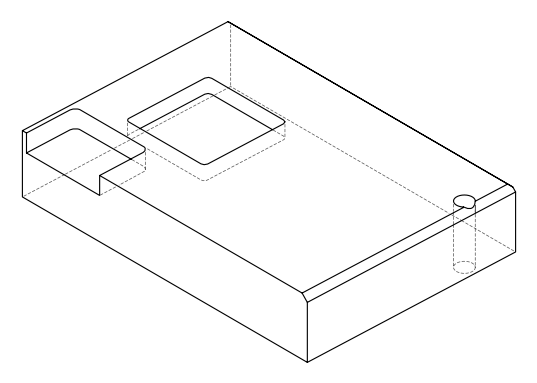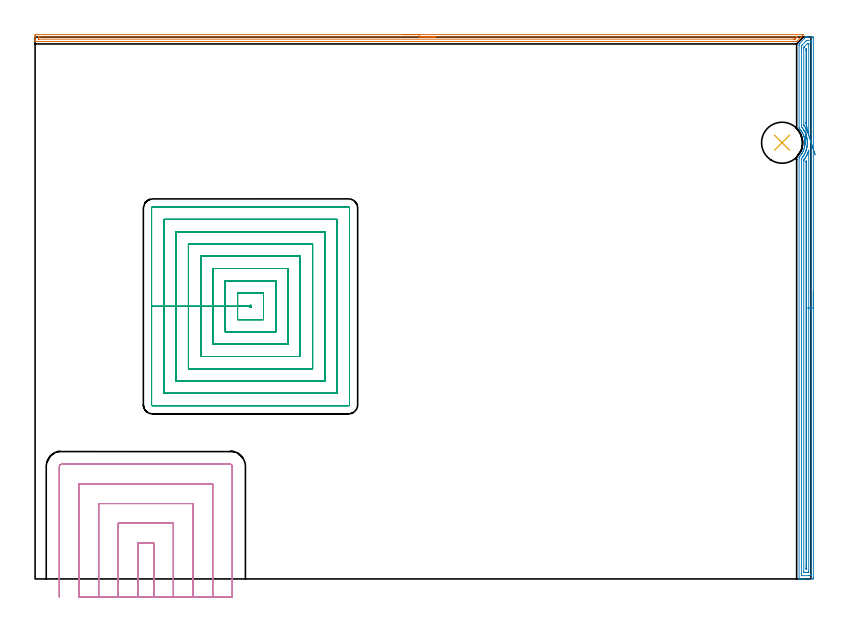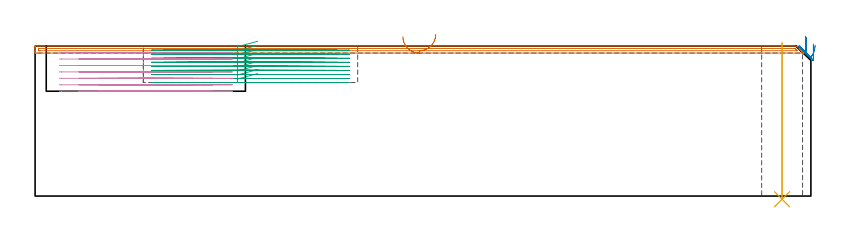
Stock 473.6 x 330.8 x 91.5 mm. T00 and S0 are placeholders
(PLAN: 5 operations, 3 tool changes, 79.3 min)
(1 AREA_MILL | FG_CHAMFER_SURFACE | UGT0205_001 | 7.64 min | 4164 mm3)
(2 AREA_MILL_1 | FG_CHAMFER_SURFACE_1 | UGT0205_001 | 10.66 min | 12469 mm3)
(3 MILL_RECTANGULAR_POCKET | POCKET_RECTANGULAR_STRAIGHT | NXT0201_013 | Follow Part, ap 2.5, ae 75% | 41.7 min | 380483 mm3)
(4 MILL_SLOT | SLOT_PARTIAL_RECTANGULAR | UGT0201_008 | Follow Part, ap 4, ae 75% | 18.91 min | 259824 mm3)
(5 INDEXABLE_INSERT_DRILL_THROUGH_HOLE_FROM_SOLID | STEP1HOLE | NXT0302_021 | 0.38 min | 44795 mm3)
(TOOL UGT0205_001 | Chamfer Mill 20 x 3 x 45 deg. | D20 FL50 Z2)
(TOOL NXT0201_013 | ENDMILL 10mm | D10 FL30 Z4)
(TOOL UGT0201_008 | End Mill 16 mm | D16 FL32 Z4)
(TOOL NXT0302_021 | Index. Insert Drill 25mm [880-D2500L25-05] | D25 PA176 FL125 Z2)
(OP 1 AREA_MILL)
G17 G21 G94 G90
T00 M6
G54
G17 G0 G90 X224.55 Y332.3 S1061 M3
G43 Z101.5 H0
Z97.3
G94 G1 X224.588 Z96.428 F250.
X224.702 Z95.564
X224.891 Z94.712
X225.153 Z93.88
X225.487 Z93.074
X225.89 Z92.3
X226.358 Z91.564
X226.89 Z90.872
X227.479 Z90.229
X228.122 Z89.64
X228.814 Z89.109
X229.55 Z88.64
X230.324 Z88.237
X231.13 Z87.903
X231.962 Z87.641
X232.814 Z87.452
X233.678 Z87.338
X234.55 Z87.3
X469.084 Y332.299 Z87.299
X469.086 Y332.295 Z87.303
X469.084 Y332.284 Z87.314
X468.646 Y331.846 Z87.754
X468.313 Y331.511 Z88.085
X467.823 Y331.023 Z88.577
X467.595 Y330.794 Z88.803
X467.44 Y330.637 Z88.958
X467.288 Y330.486 Z89.111
X467.149 Y330.348 Z89.25
X467.002 Y330.2 Z89.395
X466.859 Y330.058 Z89.539
X466.703 Y329.902 Z89.696
X466.565 Y329.763 Z89.833
X465.253 Y328.451 Z91.146
X464.917 Y328.119 Z91.481
X464.9 Y328.107 Z91.493
X464.024 Y328.1 Z91.5
X0.165
X0.01 Y328.102 Z91.488
X0.002 Y328.228 Z91.364
X0. Y328.36 Z91.239
Y328.679 Z90.921
Y329.326 Z90.269
Y330.523 Z89.073
Y331.074 Z88.52
Y331.673 Z87.922
X0.004 Y331.949 Z87.646
X0.01 Y332.292 Z87.303
X0.256 Y332.297 Z87.301
X0.612 Y332.3 Z87.3
X234.55
Y330.886 Z88.714
X464.727 Y330.885 Z88.715
X464.917
X465.113 Y330.882 Z88.718
X465.217 Y330.879 Z88.721
X465.169 Y330.827 Z88.773
X465.016 Y330.668 Z88.932
X464.917 Y330.567 Z89.033
X464.55 Y330.2 Z89.4
X464.29 Y329.94 Z89.66
X464.024 Y329.675 Z89.925
X463.901 Y329.559 Z90.041
X463.867 Y329.529 Z90.071
X463.825 Y329.52 Z90.08
X463.131 Y329.516 Z90.084
X462.938 Y329.515 Z90.085
X2.397
X2.203 Y329.516 Z90.084
X2.051 Y329.519 Z90.081
X2.018 Y329.521 Z90.079
X2.01 Y329.537 Z90.063
X2.007 Y329.565 Z90.035
X2.001 Y329.714 Z89.886
X2. Y330.2 Z89.4
X2.001 Y330.589 Z89.011
X2.003 Y330.719 Z88.881
X2.009 Y330.822 Z88.778
X2.013 Y330.879 Z88.721
X2.048 Y330.88 Z88.72
X2.397 Y330.884 Z88.716
X2.59 Y330.885 Z88.715
X3.29 Y330.886 Z88.714
X234.55
X235.422 Z88.752
X236.286 Z88.866
X237.138 Z89.055
X237.97 Z89.317
X238.776 Z89.651
X239.55 Z90.054
X240.286 Z90.523
X240.978 Z91.054
X241.621 Z91.643
X242.21 Z92.286
X242.742 Z92.978
X243.21 Z93.714
X243.613 Z94.488
X243.947 Z95.294
X244.209 Z96.126
X244.398 Z96.978
X244.512 Z97.843
X244.55 Z98.714
G0 Z101.5
M5
M2
(OP 2 AREA_MILL_1)
G17 G21 G94 G90
T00 M6
G54
G17 G0 G90 X475.1 Y175.4 S1061 M3
G43 Z101.5 H0
Z92.8
G94 G1 Y175.362 Z91.928 F250.
Y175.248 Z91.064
Y175.059 Z90.212
Y174.797 Z89.38
Y174.463 Z88.574
Y174.06 Z87.8
Y173.592 Z87.064
Y173.06 Z86.372
Y172.471 Z85.729
Y171.828 Z85.14
Y171.136 Z84.608
Y170.4 Z84.14
Y169.626 Z83.737
Y168.82 Z83.403
Y167.988 Z83.141
Y167.137 Z82.952
Y166.272 Z82.838
Y165.4 Z82.8
X475.099 Y0.615 Z82.801
X475.096 Y0.212 Z82.802
X475.092 Y0.01 Z82.805
X474.7 Y0. Z83.197
X469.433 Z88.461
X468.887 Z89.01
X468.556 Z89.34
X468.009 Z89.887
X467.678 Z90.217
X466.702 Z91.198
X466.549 Y0.002 Z91.343
X466.402 Y0.01 Z91.488
X466.4 Y0.169 Z91.5
Y256.947
X466.398 Y257.517 Z91.483
X466.551 Y257.682 Z91.345
X466.65 Y257.788 Z91.247
X467.068 Y258.267 Z90.83
X467.403 Y258.681 Z90.496
X467.676 Y259.054 Z90.22
X467.941 Y259.433 Z89.958
X467.967 Y259.475 Z89.931
X468.031 Y259.573 Z89.867
X468.297 Y260.017 Z89.6
X468.328 Y260.073 Z89.568
X468.549 Y260.466 Z89.351
X468.814 Y260.99 Z89.086
X468.977 Y261.359 Z88.923
X468.994 Y261.402 Z88.905
X469.155 Y261.803 Z88.742
X469.318 Y262.251 Z88.578
X469.461 Y262.696 Z88.436
X469.588 Y263.144 Z88.31
X469.686 Y263.528 Z88.213
X469.708 Y263.646 Z88.189
X469.726 Y263.735 Z88.172
X469.786 Y264.037 Z88.113
X469.861 Y264.482 Z88.039
X469.916 Y264.929 Z87.977
X469.921 Y264.985 Z87.971
X469.939 Y265.18 Z87.951
X469.959 Y265.375 Z87.935
X469.97 Y265.563 Z87.924
X469.982 Y265.75 Z87.916
X469.986 Y265.822 Z87.911
X469.993 Y266.268 Z87.899
X469.992 Y266.334 Z87.9
X469.991 Y266.371
X469.988 Y266.684 Z87.909
X469.987 Y266.715 Z87.91
X469.977 Y266.897 Z87.919
X469.968 Y267.05 Z87.925
X469.964 Y267.144 Z87.932
X469.963 Y267.161 Z87.933
X469.922 Y267.607 Z87.97
X469.915 Y267.665 Z87.977
X469.868 Y268.054 Z88.028
X469.796 Y268.5 Z88.1
X469.726 Y268.863 Z88.172
X469.698 Y269.005 Z88.198
X469.685 Y269.073 Z88.212
X469.649 Y269.233 Z88.25
X469.64 Y269.266 Z88.259
X469.607 Y269.392 Z88.292
X469.433 Y269.966 Z88.464
X469.348 Y270.252 Z88.55
X469.338 Y270.285 Z88.56
X469.317 Y270.344 Z88.581
X469.181 Y270.733 Z88.718
X469.004 Y271.178 Z88.895
X468.814 Y271.611 Z89.086
X468.584 Y272.07 Z89.316
X468.336 Y272.519 Z89.563
X468.072 Y272.963 Z89.826
X468.033 Y273.024 Z89.865
X467.941 Y273.167 Z89.958
X467.701 Y273.514 Z90.198
X467.452 Y273.856 Z90.448
X467.069 Y274.336 Z90.831
X466.892 Y274.545 Z91.008
X466.71 Y274.748 Z91.189
X466.652 Y274.81 Z91.247
X466.569 Y274.899 Z91.329
X466.4 Y275.083 Z91.485
Y275.703 Z91.5
Y325.719
X466.407 Y326.6 Z91.493
X466.415 Y326.612 Z91.485
X466.8 Y327. Z91.099
X470.47 Y330.672 Z87.426
X470.548 Y330.752 Z87.344
X470.597 Y330.79 Z87.293
X470.64 Y330.799 Z87.25
X471.081 Y330.8 Z86.818
X471.404 Z86.495
X472.067 Z85.828
X473.276 Z84.621
X473.822 Z84.072
X474.427 Z83.468
X474.7 Y330.797 Z83.195
X475.091 Y330.79 Z82.804
X475.096 Y330.588 Z82.801
X475.099 Y330.185
X475.1 Y165.4 Z82.8
X473.686 Z84.214
X473.685 Y2.541 Z84.215
X473.684 Y2.401 Z84.216
X473.679 Y2.034 Z84.221
X473.33 Y2.009 Z84.57
X472.944 Y2.004 Z84.956
X472.461 Y2. Z85.439
X468.072 Z89.828
X467.887 Y2.003 Z90.013
X467.856 Y2.005 Z90.044
X467.828 Y2.009 Z90.072
X467.821 Y2.047 Z90.079
X467.816 Y2.26 Z90.084
X467.815 Y2.401 Z90.085
X467.814 Y3.156 Z90.086
X467.815 Y255.915 Z90.085
X467.821 Y256.522 Z90.079
X467.858 Y256.583 Z90.042
X467.937 Y256.683 Z89.963
X468.147 Y256.947 Z89.753
X468.327 Y257.179 Z89.573
X468.556 Y257.48 Z89.344
X468.706 Y257.687 Z89.194
X468.812 Y257.84 Z89.088
X469.062 Y258.218 Z88.838
X469.401 Y258.766 Z88.499
X469.433 Y258.824 Z88.467
X469.711 Y259.344 Z88.189
X469.856 Y259.627 Z88.044
X470.007 Y259.936 Z87.893
X470.28 Y260.552 Z87.62
X470.311 Y260.632 Z87.589
X470.52 Y261.2 Z87.38
X470.596 Y261.413 Z87.304
X470.742 Y261.868 Z87.158
X470.872 Y262.306 Z87.028
X470.911 Y262.447 Z86.989
X470.939 Y262.56 Z86.961
X471.088 Y263.199 Z86.812
X471.098 Y263.245 Z86.802
X471.106 Y263.284 Z86.794
X471.189 Y263.735 Z86.711
X471.239 Y264.042 Z86.661
X471.245 Y264.092 Z86.655
X471.332 Y264.84 Z86.568
X471.345 Y264.985 Z86.555
X471.39 Y265.673 Z86.51
X471.396 Y265.879 Z86.504
X471.4 Y266.557 Z86.5
X471.395 Y266.772 Z86.505
X471.354 Y267.497 Z86.546
X471.339 Y267.665 Z86.561
X471.247 Y268.499 Z86.653
X471.238 Y268.558 Z86.662
X471.189 Y268.865 Z86.711
X471.079 Y269.451 Z86.821
X471.067 Y269.513 Z86.833
X471.049 Y269.593 Z86.851
X470.945 Y270.015 Z86.955
X470.851 Y270.344 Z87.049
X470.706 Y270.836 Z87.194
X470.576 Y271.237 Z87.324
X470.311 Y271.967 Z87.589
X470.246 Y272.131 Z87.654
X470.2 Y272.244 Z87.7
X469.972 Y272.741 Z87.928
X469.833 Y273.024 Z88.067
X469.695 Y273.29 Z88.205
X469.433 Y273.775 Z88.467
X469.352 Y273.917 Z88.548
X469.227 Y274.126 Z88.673
X468.774 Y274.81 Z89.126
X468.556 Y275.115 Z89.344
X468.111 Y275.703 Z89.789
X467.821 Y276.085 Z90.079
X467.816 Y276.456 Z90.084
X467.815 Y276.596 Z90.085
X467.814 Y323.933 Z90.086
X467.815 Y324.686 Z90.085
X467.817 Y324.826 Z90.083
X467.828 Y325.566 Z90.072
X467.973 Y325.719 Z89.927
X468.265 Y326.015 Z89.635
X468.556 Y326.306 Z89.344
X470.311 Y328.062 Z87.589
X470.648 Y328.399 Z87.252
X470.923 Y328.669 Z86.977
X471.013 Y328.755 Z86.887
X471.046 Y328.784 Z86.854
X471.091 Y328.79 Z86.809
X471.189 Y328.794 Z86.711
X471.673 Y328.799 Z86.227
X473.428 Y328.8 Z84.472
X473.613 Y328.797 Z84.287
X473.644 Y328.795 Z84.256
X473.672 Y328.791 Z84.228
X473.679 Y328.753 Z84.221
X473.684 Y328.54 Z84.216
X473.685 Y328.399 Z84.215
X473.686 Y327.644 Z84.214
Y165.4
X472.272 Z85.628
X472.271 Y4.188 Z85.629
X472.27 Y4.084 Z85.63
X472.267 Y4.032 Z85.633
X472.265 Y4.014 Z85.635
X472.244 Y4.008 Z85.656
X472.067 Y4.004 Z85.833
X471.373 Y4. Z86.527
X470.496 Z87.404
X469.617 Y4.001 Z88.283
X469.433 Y4.004 Z88.467
X469.25 Y4.01 Z88.65
X469.235 Y4.013 Z88.665
X469.233 Y4.027 Z88.667
X469.23 Y4.063 Z88.67
X469.229 Y4.118 Z88.671
X469.228 Y4.188 Z88.672
X469.229 Y255.161 Z88.671
X469.231 Y255.367 Z88.669
X469.235 Y255.577 Z88.665
X469.239 Y255.624 Z88.661
X469.255 Y255.649 Z88.645
X469.299 Y255.711 Z88.601
X469.501 Y255.986 Z88.399
X469.55 Y256.054 Z88.35
X469.864 Y256.509 Z88.036
X470.159 Y256.947 Z87.741
X470.219 Y257.041 Z87.681
X470.311 Y257.194 Z87.589
X470.546 Y257.602 Z87.354
X470.68 Y257.84 Z87.22
X470.859 Y258.176 Z87.041
X471.147 Y258.733 Z86.753
X471.161 Y258.762 Z86.739
X471.189 Y258.822 Z86.711
X471.427 Y259.384 Z86.473
X471.527 Y259.627 Z86.373
X471.678 Y260.022 Z86.222
X471.862 Y260.52 Z86.038
X471.915 Y260.674 Z85.985
X472.067 Y261.144 Z85.833
X472.249 Y261.76 Z85.651
X472.265 Y261.507 Z85.635
X472.269 Y261.413 Z85.631
X472.271 Y261.291 Z85.629
Y261.205
X472.272 Y165.4 Z85.628
X470.857 Z87.043
Y6.649
X470.856 Y6.313 Z87.044
X470.853 Y6.202 Z87.047
X470.847 Y6.01 Z87.053
X470.75 Y6.009 Z87.15
X470.653 Y6.01 Z87.247
X470.647 Y6.202 Z87.253
X470.645 Y6.311 Z87.255
X470.643 Y6.529 Z87.257
Y6.867
Y254.268
X470.645 Y254.588 Z87.255
X470.647 Y254.705 Z87.253
X470.65 Y254.761 Z87.25
X470.671 Y254.795 Z87.229
X470.758 Y254.925 Z87.142
X470.834 Y255.036 Z87.066
X470.85 Y255.055 Z87.05
X470.852 Z87.048
X470.854 Y255.051 Z87.046
X470.856 Y254.99 Z87.044
X470.857 Y254.268 Z87.043
Y165.4
Y164.528 Z87.081
Y163.664 Z87.195
Y162.812 Z87.383
Y161.98 Z87.646
Y161.174 Z87.98
Y160.4 Z88.382
Y159.664 Z88.851
Y158.972 Z89.382
Y158.329 Z89.972
Y157.74 Z90.615
Y157.209 Z91.307
Y156.74 Z92.043
Y156.337 Z92.816
Y156.003 Z93.622
Y155.741 Z94.454
Y155.552 Z95.306
Y155.438 Z96.171
Y155.4 Z97.043
G0 Z101.5
X476.22 Y258.886
Z92.165
G1 X476.126 Y259.169 Z91.346
X476.009 Y259.519 Z90.555
X475.872 Y259.933 Z89.799
X475.714 Y260.408 Z89.085
X475.538 Y260.94 Z88.416
X475.343 Y261.525 Z87.799
X475.132 Y262.159 Z87.239
X474.907 Y262.837 Z86.738
X474.669 Y263.554 Z86.302
X474.42 Y264.305 Z85.933
X474.161 Y265.083 Z85.635
X473.896 Y265.882 Z85.409
X473.625 Y266.698 Z85.258
X473.351 Y267.522 Z85.181
X473.076 Y268.35
X472.802 Y269.175 Z85.257
X472.531 Y269.99 Z85.409
X472.265 Y270.79 Z85.635
X472.239 Y270.871 Z85.661
X472.197 Y271.004 Z85.703
X472.067 Y271.431 Z85.833
X471.841 Y272.131 Z86.059
X471.713 Y272.491 Z86.187
X471.508 Y273.024 Z86.392
X471.189 Y273.772 Z86.711
X471.122 Y273.917 Z86.778
X471.056 Y274.052 Z86.844
X470.651 Y274.81 Z87.249
X470.311 Y275.399 Z87.589
X470.118 Y275.703 Z87.782
X469.738 Y276.286 Z88.162
X469.513 Y276.596 Z88.387
X469.238 Y276.969 Z88.662
X469.235 Y277.031 Z88.665
X469.231 Y277.142 Z88.669
X469.229 Y277.281 Z88.671
Y277.489
Y324.141
X469.231 Y324.35 Z88.669
X469.235 Y324.488 Z88.665
X469.238 Y324.527 Z88.662
X469.248 Y324.541 Z88.652
X469.277 Y324.574 Z88.623
X469.433 Y324.734 Z88.467
X469.479 Y324.78 Z88.421
X471.312 Y326.612 Z86.588
X471.467 Y326.759 Z86.433
X471.496 Y326.785 Z86.404
X471.575 Y326.791 Z86.325
X471.698 Y326.796 Z86.202
X471.883 Y326.799 Z86.017
X472.067 Y326.796 Z85.833
X472.25 Y326.79 Z85.65
X472.266 Y326.787 Z85.634
X472.267 Y326.773 Z85.633
X472.27 Y326.737 Z85.63
X472.271 Y326.682 Z85.629
X472.272 Y326.612 Z85.628
X472.271 Y271.029 Z85.629
X472.27 Y270.938 Z85.63
X472.268 Y270.848 Z85.632
X472.265 Y270.79 Z85.635
X470.842 Y277.56 Z87.058
X470.753 Y277.689 Z87.147
X470.653 Y277.834 Z87.247
X470.648 Y278.04 Z87.252
X470.644 Y278.383 Z87.256
X470.643 Y278.72 Z87.257
Y278.938
Y322.702
X470.644 Y323.04 Z87.256
X470.647 Y323.34 Z87.253
X470.65 Y323.464 Z87.25
X470.699 Y323.539 Z87.201
X470.768 Y323.615 Z87.132
X470.812 Y323.661 Z87.088
X470.846 Y323.691 Z87.054
X470.852 Y323.693 Z87.048
X470.853 Y323.691 Z87.047
X470.855 Y323.66 Z87.045
X470.857 Y323.555 Z87.043
Y323.377
Y278.045
X470.855 Y277.829 Z87.045
X470.851 Y277.718 Z87.049
X470.842 Y277.56 Z87.058
X470.794 Y276.693 Z87.144
X470.747 Y275.837 Z87.305
X470.701 Y274.999 Z87.54
X470.657 Y274.183 Z87.847
X470.614 Y273.398 Z88.225
X470.572 Y272.649 Z88.669
X470.534 Y271.941 Z89.178
X470.497 Y271.28 Z89.746
X470.464 Y270.671 Z90.369
X470.434 Y270.118 Z91.044
X470.407 Y269.626 Z91.764
X470.383 Y269.199 Z92.524
X470.363 Y268.84 Z93.319
X470.348 Y268.551 Z94.142
X470.336 Y268.335 Z94.987
X470.328 Y268.193 Z95.848
X470.324 Y268.127 Z96.718
X470.325 Y268.137 Z97.59
G0 Z101.5
M5
M2
(OP 3 MILL_RECTANGULAR_POCKET)
G17 G21 G94 G90
T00 M6
G54
G17 G0 G90 X135.902 Y174.5 S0 M3
G43 Z101.5 H0
Z94.5
G94 G1 X123.6 Z91.204 F250.
Y166.4 Z89.033
X131.1
Y165.8 F500.
X131.9
Y167.
X131.1
Y166.4
X123.6
Y158.3
X139.4
Y174.5
X123.6
Y166.4
X116.1
Y150.8
X146.9
Y182.
X116.1
Y166.4
X108.6
Y143.3
X154.4
Y189.5
X108.6
Y166.4
X101.1
Y135.8
X161.9
Y197.
X101.1
Y166.4
X93.6
Y128.3
X169.4
Y204.5
X93.6
Y166.4
X86.1
Y120.8
X176.9
Y212.
X86.1
Y166.4
X78.6
Y113.3
X184.4
Y219.5
X78.6
Y166.4
X71.1
Y106.3
G3 X71.6 Y105.8 R0.5
G1 X191.4
G3 X191.9 Y106.3 R0.5
G1 Y226.5
G3 X191.4 Y227. R0.5
G1 X71.6
G3 X71.1 Y226.5 R0.5
G1 Y166.4
Y165.4
G0 X135.902 Y174.5 Z92.033
G1 X123.6 Z88.737 F250.
Y166.4 Z86.567
X131.1
Y165.8 F500.
X131.9
Y167.
X131.1
Y166.4
X123.6
Y158.3
X139.4
Y174.5
X123.6
Y166.4
X116.1
Y150.8
X146.9
Y182.
X116.1
Y166.4
X108.6
Y143.3
X154.4
Y189.5
X108.6
Y166.4
X101.1
Y135.8
X161.9
Y197.
X101.1
Y166.4
X93.6
Y128.3
X169.4
Y204.5
X93.6
Y166.4
X86.1
Y120.8
X176.9
Y212.
X86.1
Y166.4
X78.6
Y113.3
X184.4
Y219.5
X78.6
Y166.4
X71.1
Y106.3
G3 X71.6 Y105.8 R0.5
G1 X191.4
G3 X191.9 Y106.3 R0.5
G1 Y226.5
G3 X191.4 Y227. R0.5
G1 X71.6
G3 X71.1 Y226.5 R0.5
G1 Y166.4
Y165.4
G0 X135.902 Y174.5 Z89.567
G1 X123.6 Z86.27 F250.
Y166.4 Z84.1
X131.1
Y165.8 F500.
X131.9
Y167.
X131.1
Y166.4
X123.6
Y158.3
X139.4
Y174.5
X123.6
Y166.4
X116.1
Y150.8
X146.9
Y182.
X116.1
Y166.4
X108.6
Y143.3
X154.4
Y189.5
X108.6
Y166.4
X101.1
Y135.8
X161.9
Y197.
X101.1
Y166.4
X93.6
Y128.3
X169.4
Y204.5
X93.6
Y166.4
X86.1
Y120.8
X176.9
Y212.
X86.1
Y166.4
X78.6
Y113.3
X184.4
Y219.5
X78.6
Y166.4
X71.1
Y106.3
G3 X71.6 Y105.8 R0.5
G1 X191.4
G3 X191.9 Y106.3 R0.5
G1 Y226.5
G3 X191.4 Y227. R0.5
G1 X71.6
G3 X71.1 Y226.5 R0.5
G1 Y166.4
Y165.4
G0 X135.902 Y174.5 Z87.1
G1 X123.6 Z83.804 F250.
Y166.4 Z81.633
X131.1
Y165.8 F500.
X131.9
Y167.
X131.1
Y166.4
X123.6
Y158.3
X139.4
Y174.5
X123.6
Y166.4
X116.1
Y150.8
X146.9
Y182.
X116.1
Y166.4
X108.6
Y143.3
X154.4
Y189.5
X108.6
Y166.4
X101.1
Y135.8
X161.9
Y197.
X101.1
Y166.4
X93.6
Y128.3
X169.4
Y204.5
X93.6
Y166.4
X86.1
Y120.8
X176.9
Y212.
X86.1
Y166.4
X78.6
Y113.3
X184.4
Y219.5
X78.6
Y166.4
X71.1
Y106.3
G3 X71.6 Y105.8 R0.5
G1 X191.4
G3 X191.9 Y106.3 R0.5
G1 Y226.5
G3 X191.4 Y227. R0.5
G1 X71.6
G3 X71.1 Y226.5 R0.5
G1 Y166.4
Y165.4
G0 X135.902 Y174.5 Z84.633
G1 X123.6 Z81.337 F250.
Y166.4 Z79.167
X131.1
Y165.8 F500.
X131.9
Y167.
X131.1
Y166.4
X123.6
Y158.3
X139.4
Y174.5
X123.6
Y166.4
X116.1
Y150.8
X146.9
Y182.
X116.1
Y166.4
X108.6
Y143.3
X154.4
Y189.5
X108.6
Y166.4
X101.1
Y135.8
X161.9
Y197.
X101.1
Y166.4
X93.6
Y128.3
X169.4
Y204.5
X93.6
Y166.4
X86.1
Y120.8
X176.9
Y212.
X86.1
Y166.4
X78.6
Y113.3
X184.4
Y219.5
X78.6
Y166.4
X71.1
Y106.3
G3 X71.6 Y105.8 R0.5
G1 X191.4
G3 X191.9 Y106.3 R0.5
G1 Y226.5
G3 X191.4 Y227. R0.5
G1 X71.6
G3 X71.1 Y226.5 R0.5
G1 Y166.4
Y165.4
G0 X135.902 Y174.5 Z82.167
G1 X123.6 Z78.87 F250.
Y166.4 Z76.7
X131.1
Y165.8 F500.
X131.9
Y167.
X131.1
Y166.4
X123.6
Y158.3
X139.4
Y174.5
X123.6
Y166.4
X116.1
Y150.8
X146.9
Y182.
X116.1
Y166.4
X108.6
Y143.3
X154.4
Y189.5
X108.6
Y166.4
X101.1
Y135.8
X161.9
Y197.
X101.1
Y166.4
X93.6
Y128.3
X169.4
Y204.5
X93.6
Y166.4
X86.1
Y120.8
X176.9
Y212.
X86.1
Y166.4
X78.6
Y113.3
X184.4
Y219.5
X78.6
Y166.4
X71.1
Y106.3
G3 X71.6 Y105.8 R0.5
G1 X191.4
G3 X191.9 Y106.3 R0.5
G1 Y226.5
G3 X191.4 Y227. R0.5
G1 X71.6
G3 X71.1 Y226.5 R0.5
G1 Y166.4
Y165.4
G0 X135.902 Y174.5 Z79.7
G1 X123.6 Z76.404 F250.
Y166.4 Z74.233
X131.1
Y165.8 F500.
X131.9
Y167.
X131.1
Y166.4
X123.6
Y158.3
X139.4
Y174.5
X123.6
Y166.4
X116.1
Y150.8
X146.9
Y182.
X116.1
Y166.4
X108.6
Y143.3
X154.4
Y189.5
X108.6
Y166.4
X101.1
Y135.8
X161.9
Y197.
X101.1
Y166.4
X93.6
Y128.3
X169.4
Y204.5
X93.6
Y166.4
X86.1
Y120.8
X176.9
Y212.
X86.1
Y166.4
X78.6
Y113.3
X184.4
Y219.5
X78.6
Y166.4
X71.1
Y106.3
G3 X71.6 Y105.8 R0.5
G1 X191.4
G3 X191.9 Y106.3 R0.5
G1 Y226.5
G3 X191.4 Y227. R0.5
G1 X71.6
G3 X71.1 Y226.5 R0.5
G1 Y166.4
Y165.4
G0 X135.902 Y174.5 Z77.233
G1 X123.6 Z73.937 F250.
Y166.4 Z71.767
X131.1
Y165.8 F500.
X131.9
Y167.
X131.1
Y166.4
X123.6
Y158.3
X139.4
Y174.5
X123.6
Y166.4
X116.1
Y150.8
X146.9
Y182.
X116.1
Y166.4
X108.6
Y143.3
X154.4
Y189.5
X108.6
Y166.4
X101.1
Y135.8
X161.9
Y197.
X101.1
Y166.4
X93.6
Y128.3
X169.4
Y204.5
X93.6
Y166.4
X86.1
Y120.8
X176.9
Y212.
X86.1
Y166.4
X78.6
Y113.3
X184.4
Y219.5
X78.6
Y166.4
X71.1
Y106.3
G3 X71.6 Y105.8 R0.5
G1 X191.4
G3 X191.9 Y106.3 R0.5
G1 Y226.5
G3 X191.4 Y227. R0.5
G1 X71.6
G3 X71.1 Y226.5 R0.5
G1 Y166.4
Y165.4
G0 X135.902 Y174.5 Z74.767
G1 X123.6 Z71.47 F250.
Y166.4 Z69.3
X131.1
Y165.8 F500.
X131.9
Y167.
X131.1
Y166.4
X123.6
Y158.3
X139.4
Y174.5
X123.6
Y166.4
X116.1
Y150.8
X146.9
Y182.
X116.1
Y166.4
X108.6
Y143.3
X154.4
Y189.5
X108.6
Y166.4
X101.1
Y135.8
X161.9
Y197.
X101.1
Y166.4
X93.6
Y128.3
X169.4
Y204.5
X93.6
Y166.4
X86.1
Y120.8
X176.9
Y212.
X86.1
Y166.4
X78.6
Y113.3
X184.4
Y219.5
X78.6
Y166.4
X71.1
Y106.3
G3 X71.6 Y105.8 R0.5
G1 X191.4
G3 X191.9 Y106.3 R0.5
G1 Y226.5
G3 X191.4 Y227. R0.5
G1 X71.6
G3 X71.1 Y226.5 R0.5
G1 Y166.4
Y165.4
G0 Z101.5
M5
M2
(OP 4 MILL_SLOT)
G17 G21 G94 G90
T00 M6
G54
G17 G0 G90 X72.4 Y-11. S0 M3
G43 Z101.5 H0
Z87.571
G94 G1 Y-8. F250.
Y22. F500.
X62.8
Y-8.
Y-11. F250.
X84.4
Y-8.
Y34. F500.
X50.8
Y-8.
Y-11. F250.
X96.4
Y-8.
Y46. F500.
X38.8
Y-8.
Y-11. F250.
X108.4
Y-8.
Y58. F500.
X26.8
Y-8.
Y-11. F250.
X120.4
Y-8.
Y68.6 F500.
G3 X119. Y70. R1.4
G1 X16.2
G3 X14.8 Y68.6 R1.4
G1 Y-8.
Y-11. F250.
G0 X72.4 Z83.643
G1 Y-8.
Y22. F500.
X62.8
Y-8.
Y-11. F250.
X84.4
Y-8.
Y34. F500.
X50.8
Y-8.
Y-11. F250.
X96.4
Y-8.
Y46. F500.
X38.8
Y-8.
Y-11. F250.
X108.4
Y-8.
Y58. F500.
X26.8
Y-8.
Y-11. F250.
X120.4
Y-8.
Y68.6 F500.
G3 X119. Y70. R1.4
G1 X16.2
G3 X14.8 Y68.6 R1.4
G1 Y-8.
Y-11. F250.
G0 X72.4 Z79.714
G1 Y-8.
Y22. F500.
X62.8
Y-8.
Y-11. F250.
X84.4
Y-8.
Y34. F500.
X50.8
Y-8.
Y-11. F250.
X96.4
Y-8.
Y46. F500.
X38.8
Y-8.
Y-11. F250.
X108.4
Y-8.
Y58. F500.
X26.8
Y-8.
Y-11. F250.
X120.4
Y-8.
Y68.6 F500.
G3 X119. Y70. R1.4
G1 X16.2
G3 X14.8 Y68.6 R1.4
G1 Y-8.
Y-11. F250.
G0 X72.4 Z75.786
G1 Y-8.
Y22. F500.
X62.8
Y-8.
Y-11. F250.
X84.4
Y-8.
Y34. F500.
X50.8
Y-8.
Y-11. F250.
X96.4
Y-8.
Y46. F500.
X38.8
Y-8.
Y-11. F250.
X108.4
Y-8.
Y58. F500.
X26.8
Y-8.
Y-11. F250.
X120.4
Y-8.
Y68.6 F500.
G3 X119. Y70. R1.4
G1 X16.2
G3 X14.8 Y68.6 R1.4
G1 Y-8.
Y-11. F250.
G0 X72.4 Z71.857
G1 Y-8.
Y22. F500.
X62.8
Y-8.
Y-11. F250.
X84.4
Y-8.
Y34. F500.
X50.8
Y-8.
Y-11. F250.
X96.4
Y-8.
Y46. F500.
X38.8
Y-8.
Y-11. F250.
X108.4
Y-8.
Y58. F500.
X26.8
Y-8.
Y-11. F250.
X120.4
Y-8.
Y68.6 F500.
G3 X119. Y70. R1.4
G1 X16.2
G3 X14.8 Y68.6 R1.4
G1 Y-8.
Y-11. F250.
G0 X72.4 Z67.929
G1 Y-8.
Y22. F500.
X62.8
Y-8.
Y-11. F250.
X84.4
Y-8.
Y34. F500.
X50.8
Y-8.
Y-11. F250.
X96.4
Y-8.
Y46. F500.
X38.8
Y-8.
Y-11. F250.
X108.4
Y-8.
Y58. F500.
X26.8
Y-8.
Y-11. F250.
X120.4
Y-8.
Y68.6 F500.
G3 X119. Y70. R1.4
G1 X16.2
G3 X14.8 Y68.6 R1.4
G1 Y-8.
Y-11. F250.
G0 X72.4 Z64.
G1 Y-8.
Y22. F500.
X62.8
Y-8.
Y-11. F250.
X84.4
Y-8.
Y34. F500.
X50.8
Y-8.
Y-11. F250.
X96.4
Y-8.
Y46. F500.
X38.8
Y-8.
Y-11. F250.
X108.4
Y-8.
Y58. F500.
X26.8
Y-8.
Y-11. F250.
X120.4
Y-8.
Y68.6 F500.
G3 X119. Y70. R1.4
G1 X16.2
G3 X14.8 Y68.6 R1.4
G1 Y-8.
Y-11. F250.
G0 Z101.5
M5
M2
(OP 5 INDEXABLE_INSERT_DRILL_THROUGH_HOLE_FROM_SOLID)
G17 G21 G94 G90
T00 M6
G54
G17 G0 G90 X456. Y266.3 S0 M3
G43 Z101.5 H1
G94 G81 G98 Z-1.937 F250. R93.5
G80
M5
M2
